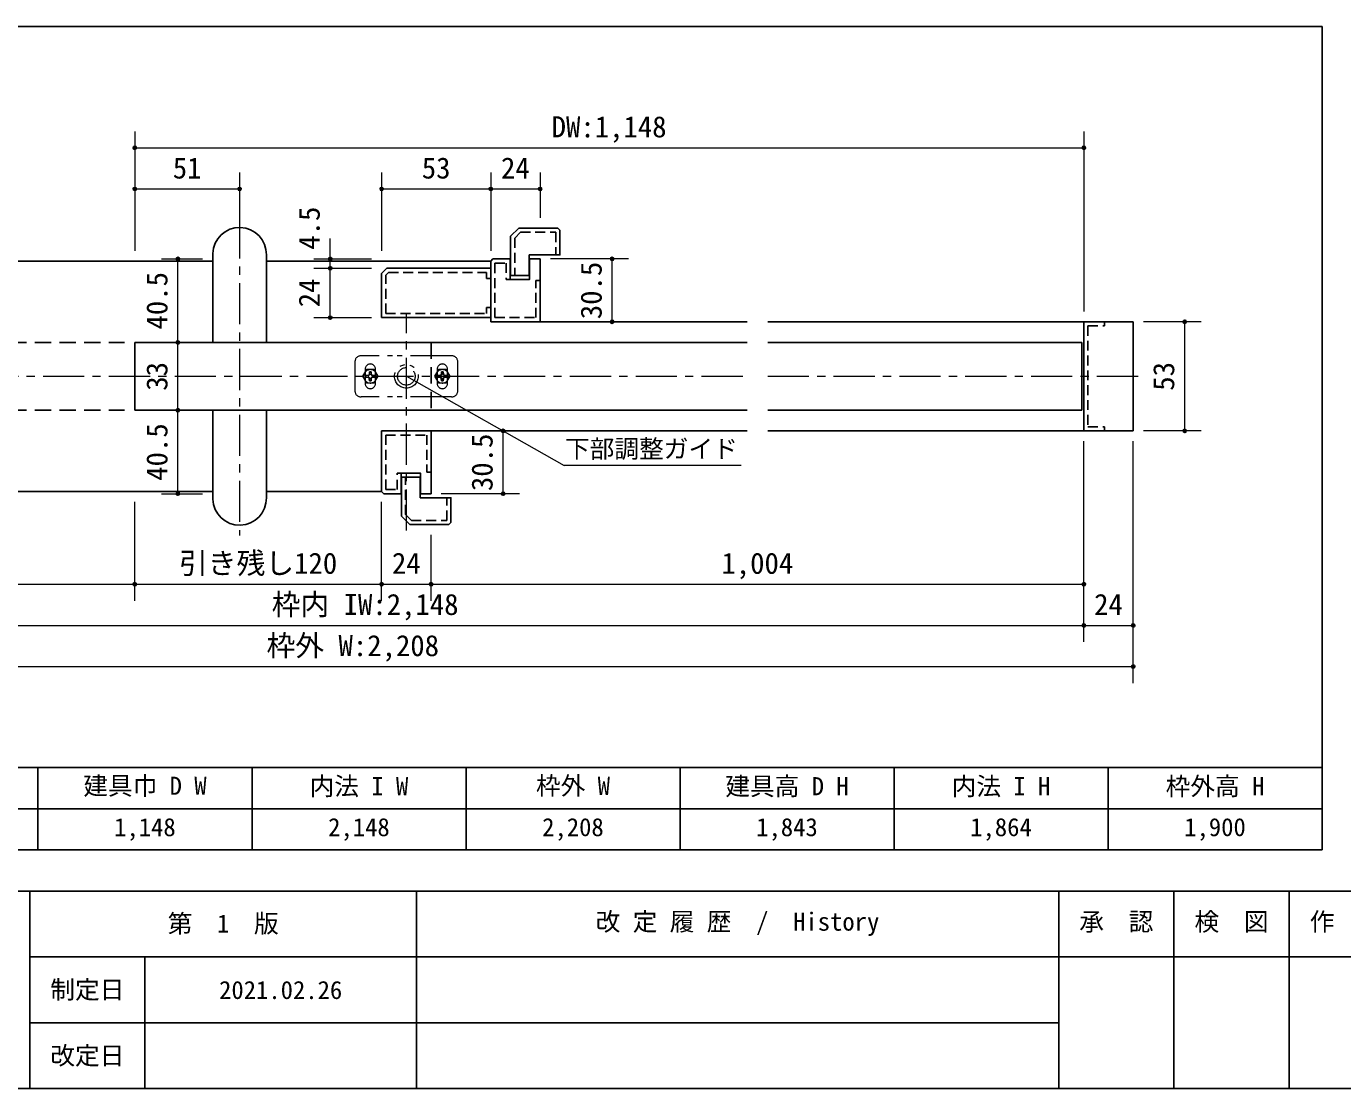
# Model space of a CAD drawing. Units: millimetres at full size. Extents: x -800 to 800, y -560 to 560.
# Drawn here: x -478 to 162, y -560 to -44 of the extents above; entities that cross this region are included whole.
import ezdxf
from ezdxf.enums import TextEntityAlignment as Align

# ---------------------------------------------------------------- set-up
doc = ezdxf.new("R2010")
doc.units = ezdxf.units.MM
doc.header["$LTSCALE"] = 4
doc.header["$PDMODE"] = 32
doc.header["$PDSIZE"] = 1.6
for name, pattern in [('CHAIN1', [8, 5, -1, 1, -1]), ('DASHED1', [1.8, 1.2, -0.6]), ('DOUBLE_CHAIN1', [8.8, 5, -1, 0.6, -0.6, 0.6, -1]), ('USER9', [3, 2, -1])]:
    doc.linetypes.add(name, pattern=pattern)
doc.layers.add('0-0', color=7, linetype='Continuous', lineweight=25)
doc.layers.add('2-0', color=7, linetype='Continuous', lineweight=25)
doc.styles.add('ＭＳ ゴシック', font='')
doc.styles.get('ＭＳ ゴシック').set_extended_font_data('MS Gothic')

msp = doc.modelspace()

# ---------------------------------------------------------------- linework, layer by layer
at = {"layer": '0-0'}
for p, q in [((-780, -44), (152, -44)), ((152, -44), (152, -444)), ((-780, -404), (152, -404)), ((-472, -404), (-472, -444)), ((-368, -404), (-368, -444)), ((-264, -404), (-264, -444)), ((-160, -404), (-160, -444)), ((-56, -404), (-56, -444)), ((48, -404), (48, -444)), ((152, -424), (-780, -424)), ((-800, -464), (800, -464)), ((-476, -464), (-476, -560)), ((-288, -464), (-288, -560)), ((24, -464), (24, -560)), ((80, -464), (80, -560)), ((136, -464), (136, -560)), ((-476, -496), (800, -496)), ((-420, -496), (-420, -560)), ((-476, -528), (24, -528)), ((-800, -560), (800, -560))]:
    msp.add_line(p, q, dxfattribs=at)
msp.add_lwpolyline([(-780, -44), (-780, -444), (152, -444)], dxfattribs=at)
at = {"layer": '2-0', "color": 4, "lineweight": 9}
for p, q in [((-425, -95), (-425, -123)), ((36.227, -95), (36.227, -182.5)), ((-425, -103), (36.227, -103)), ((-425, -115), (-425, -153)), ((-374, -115), (-374, -136.688)), ((-305, -115), (-305, -153)), ((-252, -115), (-252, -137)), ((-252, -115), (-252, -153)), ((-228, -115), (-228, -137)), ((-425, -123), (-374, -123)), ((-305, -123), (-252, -123)), ((-252, -123), (-228, -123)), ((-330, -161.5), (-330, -147)), ((-412, -157), (-392, -157)), ((-404, -197.5), (-404, -157)), ((-338, -157), (-310, -157)), ((-185, -157), (-223, -157)), ((-193, -187.5), (-193, -157)), ((-338, -161.5), (-310, -161.5)), ((-330, -185.5), (-330, -161.5)), ((-338, -185.5), (-310, -185.5)), ((-185, -187.5), (-223, -187.5)), ((93.227, -187.5), (65.227, -187.5)), ((85.227, -240.5), (85.227, -187.5)), ((-412, -197.5), (-392, -197.5)), ((-404, -230.5), (-404, -197.5)), ((-293, -214), (-216.383, -257.318)), ((-412, -230.5), (-392, -230.5)), ((-404, -271), (-404, -230.5)), ((-238, -240.5), (-276, -240.5)), ((-246, -271), (-246, -240.5)), ((93.227, -240.5), (65.227, -240.5)), ((36.227, -315), (36.227, -245.5)), ((60.227, -335), (60.227, -245.5)), ((-130.341, -257.318), (-216.383, -257.318)), ((-425, -323), (-425, -275)), ((-412, -271), (-392, -271)), ((-305, -323), (-305, -275)), ((-238, -271), (-276, -271)), ((-281, -323), (-281, -291)), ((-662.098, -315), (-425, -315)), ((-425, -315), (-305, -315)), ((-305, -315), (-281, -315)), ((-281, -315), (36.227, -315)), ((36.227, -343), (36.227, -315)), ((-662.098, -335), (36.227, -335)), ((36.227, -335), (60.227, -335)), ((60.227, -363), (60.227, -335)), ((-698.098, -355), (60.227, -355))]:
    msp.add_line(p, q, dxfattribs=at)
at = {"layer": '2-0', "color": 4, "linetype": 'CHAIN1', "lineweight": 9}
for p, q in [((-374, -136.688), (-374, -291.312)), ((-293, -288.964), (-293, -184)), ((-533.549, -214), (-127.386, -214)), ((-117.386, -214), (65.227, -214))]:
    msp.add_line(p, q, dxfattribs=at)
at = {"layer": '2-0'}
for p, q in [((-238.35, -142), (-242.35, -146)), ((-242.35, -146), (-242.35, -165)), ((-238.35, -142), (-219.35, -142)), ((-219.35, -142), (-218.35, -143)), ((-533.549, -158), (-387, -158)), ((-420, -158), (-387, -158)), ((-387, -154.385), (-387, -197.5)), ((-361, -197.5), (-361, -155)), ((-361, -158), (-252, -158)), ((-252, -158), (-251, -157)), ((-252, -187.5), (-252, -158)), ((-251, -157), (-242.5, -157)), ((-242.5, -157), (-242.5, -167)), ((-233.35, -155), (-233.35, -165)), ((-233.2, -157), (-228, -157)), ((-233.2, -157), (-228, -157)), ((-233.2, -157), (-228, -157)), ((-228, -187.5), (-228, -157)), ((-305, -164), (-302.5, -161.5)), ((-305, -185.5), (-305, -164)), ((-302.5, -161.5), (-252, -161.5)), ((-252, -185.5), (-252, -161.5)), ((-233.35, -165), (-242.35, -165)), ((-305, -185.5), (-252, -185.5)), ((-252, -187.5), (-228, -187.5)), ((-127.386, -187.5), (-228, -187.5)), ((-224, -187.5), (-185.67, -187.5)), ((36.227, -187.5), (-117.386, -187.5)), ((36.227, -187.5), (60.227, -187.5)), ((36.227, -187.5), (36.227, -240.5)), ((60.227, -187.5), (60.227, -240.5)), ((-425, -197.5), (-425, -230.5)), ((-425, -197.5), (-127.386, -197.5)), ((-389.415, -197.5), (-403.434, -197.5)), ((-396.441, -197.5), (-265.934, -197.5)), ((-361, -197.5), (-387, -197.5)), ((-117.386, -197.5), (35.227, -197.5)), ((35.227, -197.5), (35.227, -230.5)), ((-425, -230.5), (-127.386, -230.5)), ((-389.415, -230.5), (-403.434, -230.5)), ((-387, -273.615), (-387, -230.5)), ((-361, -230.5), (-387, -230.5)), ((-361, -230.5), (-361, -273)), ((-244.415, -230.5), (-268.434, -230.5)), ((-117.386, -230.5), (35.227, -230.5)), ((-305, -240.5), (-305, -270)), ((-305, -240.5), (-281, -240.5)), ((-281, -240.5), (-281, -271)), ((-127.386, -240.5), (-281, -240.5)), ((-277, -240.5), (-237.915, -240.5)), ((36.227, -240.5), (-117.386, -240.5)), ((36.227, -240.5), (60.227, -240.5)), ((-295.5, -271), (-295.5, -261)), ((-286.35, -263), (-295.35, -263)), ((-295.35, -282), (-295.35, -263)), ((-286.35, -273), (-286.35, -263)), ((-387, -270), (-533.549, -270)), ((-387, -270), (-420, -270)), ((-305, -270), (-361, -270)), ((-305, -270), (-304, -271)), ((-304, -271), (-295.5, -271)), ((-286.2, -271), (-281, -271)), ((-286.2, -271), (-281, -271)), ((-286.2, -271), (-281, -271)), ((-291.35, -286), (-295.35, -282)), ((-291.35, -286), (-272.35, -286)), ((-272.35, -286), (-271.35, -285))]:
    msp.add_line(p, q, dxfattribs=at)
at = {"layer": '2-0', "linetype": 'DASHED1'}
for p, q in [((-237.522, -144), (-240.35, -146.828)), ((-240.35, -146.828), (-240.35, -165)), ((-250, -159), (-244.5, -159)), ((-250, -185.5), (-250, -159)), ((-244.5, -159), (-244.5, -167)), ((-303, -164.828), (-301.672, -163.5)), ((-303, -183.5), (-303, -164.828)), ((-301.672, -163.5), (-254, -163.5)), ((-254, -166.5), (-254, -163.5)), ((-254, -166.5), (-252, -166.5)), ((-242.5, -167), (-244.5, -167)), ((-230, -167.5), (-228, -167.5)), ((-230, -185.5), (-230, -167.5)), ((-250, -185.5), (-230, -185.5)), ((38.227, -189.5), (46.227, -189.5)), ((46.227, -187.5), (46.227, -189.5)), ((-303, -242.5), (-283, -242.5)), ((-297.5, -269), (-297.5, -261)), ((-295.5, -261), (-297.5, -261)), ((-293.35, -281.172), (-293.35, -263)), ((-273.35, -284), (-273.35, -273)), ((-290.522, -284), (-293.35, -281.172)), ((-290.522, -284), (-273.35, -284))]:
    msp.add_line(p, q, dxfattribs=at)
at = {"layer": '2-0', "linetype": 'USER9'}
for p, q in [((-533.549, -197.5), (-430, -197.5)), ((-281, -197.5), (-281, -230.5)), ((-533.549, -230.5), (-430, -230.5))]:
    msp.add_line(p, q, dxfattribs=at)
at = {"layer": '2-0', "color": 4, "linetype": 'DOUBLE_CHAIN1', "lineweight": 9}
for p, q in [((-271, -204), (-315, -204)), ((-318, -207), (-318, -221)), ((-313, -210.5), (-313, -217.5)), ((-308, -217.5), (-308, -210.5)), ((-278, -210.5), (-278, -217.5)), ((-273, -217.5), (-273, -210.5)), ((-268, -221), (-268, -207)), ((-311.403, -213.677), (-311.605, -213.475)), ((-311.025, -212.895), (-310.823, -213.097)), ((-310.823, -214.903), (-311.025, -215.105)), ((-310.177, -213.097), (-309.993, -213.493)), ((-309.976, -215.105), (-310.177, -214.903)), ((-309.597, -213.677), (-309.396, -213.475)), ((-309.597, -214.323), (-309.396, -214.525)), ((-276.403, -214.323), (-276.604, -214.525)), ((-276.403, -213.677), (-276.007, -213.493)), ((-275.823, -213.097), (-276.024, -212.895)), ((-276.024, -215.105), (-275.823, -214.903)), ((-274.975, -212.895), (-275.177, -213.097)), ((-274.395, -213.475), (-274.597, -213.677)), ((-274.597, -214.323), (-274.395, -214.525)), ((-271, -224), (-315, -224))]:
    msp.add_line(p, q, dxfattribs=at)
at = {"layer": '2-0', "linetype": 'DASHED1'}
for points in [[(-237.522, -144), (-220.35, -144), (-220.35, -155)], [(-303, -183.5), (-254, -183.5), (-254, -180.5), (-252, -180.5)], [(38.227, -189.5), (38.227, -238.5), (46.227, -238.5), (46.227, -240.5)], [(-303, -242.5), (-303, -269), (-297.5, -269)], [(-283, -242.5), (-283, -260.5), (-281, -260.5)]]:
    msp.add_lwpolyline(points, dxfattribs=at)
at = {"layer": '2-0'}
for points in [[(-218.35, -143), (-218.35, -155), (-233.35, -155)], [(-242.5, -167), (-233.2, -167), (-233.2, -157)], [(-295.5, -261), (-286.2, -261), (-286.2, -271)], [(-271.35, -285), (-271.35, -273), (-286.35, -273)]]:
    msp.add_lwpolyline(points, dxfattribs=at)
at = {"layer": '2-0', "color": 4, "linetype": 'DOUBLE_CHAIN1', "lineweight": 9}
for points in [[(-312.37, -217.239), (-308.63, -217.239), (-306.76, -214), (-308.63, -210.761), (-312.37, -210.761), (-314.24, -214)], [(-271.76, -214), (-273.63, -210.761), (-277.37, -210.761), (-279.24, -214), (-277.37, -217.239), (-273.63, -217.239)], [(-311.008, -213.493), (-310.823, -213.097), (-310.827, -212.931), (-310.965, -211.836), (-311.025, -212.895), (-311.209, -213.291)], [(-310.036, -216.164), (-309.976, -215.105), (-309.791, -214.709), (-309.993, -214.507), (-310.177, -214.903), (-310.173, -215.069)], [(-309.431, -213.673), (-308.334, -213.535), (-309.396, -213.475), (-309.791, -213.291), (-309.993, -213.493), (-309.597, -213.677)], [(-276.007, -214.507), (-276.403, -214.323), (-276.569, -214.327), (-277.666, -214.465), (-276.604, -214.525), (-276.209, -214.709)], [(-275.823, -213.097), (-275.827, -212.931), (-275.964, -211.836), (-276.024, -212.895), (-276.209, -213.291), (-276.007, -213.493)], [(-273.333, -213.535), (-274.395, -213.475), (-274.791, -213.291), (-274.992, -213.493), (-274.597, -213.677), (-274.431, -213.673)]]:
    msp.add_lwpolyline(points, close=True, dxfattribs=at)
for points in [[(-311.008, -213.493), (-311.403, -213.677), (-311.569, -213.673), (-312.667, -213.535), (-311.605, -213.475), (-311.209, -213.291)], [(-310.965, -216.164), (-311.025, -215.105), (-311.209, -214.709), (-311.605, -214.525), (-312.667, -214.465), (-311.569, -214.327), (-311.403, -214.323), (-311.605, -214.525)], [(-311.403, -214.323), (-311.008, -214.507), (-311.209, -214.709)], [(-311.008, -214.507), (-310.823, -214.903), (-310.827, -215.069), (-310.965, -216.164)], [(-309.791, -213.291), (-309.976, -212.895), (-310.036, -211.836), (-310.173, -212.931), (-310.177, -213.097), (-309.976, -212.895)], [(-309.993, -214.507), (-309.597, -214.323), (-309.431, -214.327), (-308.334, -214.465), (-309.396, -214.525), (-309.791, -214.709)], [(-276.209, -213.291), (-276.604, -213.475), (-277.666, -213.535), (-276.569, -213.673), (-276.403, -213.677), (-276.604, -213.475)], [(-276.007, -214.507), (-275.823, -214.903), (-275.827, -215.069), (-275.964, -216.164), (-276.024, -215.105), (-276.209, -214.709)], [(-274.992, -213.493), (-275.177, -213.097), (-275.173, -212.931), (-275.035, -211.836), (-274.975, -212.895), (-274.791, -213.291)], [(-273.333, -214.465), (-274.395, -214.525), (-274.791, -214.709), (-274.975, -215.105), (-275.035, -216.164), (-275.173, -215.069), (-275.177, -214.903), (-274.975, -215.105)], [(-275.177, -214.903), (-274.992, -214.507), (-274.791, -214.709)], [(-274.992, -214.507), (-274.597, -214.323), (-274.431, -214.327), (-273.333, -214.465)]]:
    msp.add_lwpolyline(points, dxfattribs=at)
for radius in [5.75, 4.25]:
    msp.add_circle((-293, -214), radius, dxfattribs=at)
at = {"layer": '2-0'}
for centre, start, end in [((-374, -154.692), 358.64478, 178.64478), ((-374, -273.308), 181.35522, 1.35522)]:
    msp.add_arc(centre, 13.004, start, end, dxfattribs=at)
at = {"layer": '2-0', "color": 4, "linetype": 'DOUBLE_CHAIN1', "lineweight": 9}
for centre, radius, start, end in [((-315, -207), 3, 90, 180), ((-271, -207), 3, 0, 90), ((-310.5, -214), 3.25, 37.66427, 37.44941), ((-310.5, -210.5), 2.5, 90, 180), ((-310.5, -210.5), 2.5, 0, 90), ((-275.5, -214), 3.25, 37.66427, 37.44941), ((-275.5, -210.5), 2.5, 90, 180), ((-275.5, -210.5), 2.5, 0, 90), ((-310.233, -214), 2.478, 169.19486, 190.80514), ((-310.5, -214), 1.118, 162.98773, 197.01227), ((-310.5, -214.27), 2.478, 90, 100.80514), ((-310.5, -213.73), 2.478, 259.19486, 270), ((-310.5, -214), 1.118, 72.98773, 107.01227), ((-310.5, -214), 1.118, 252.98773, 287.01227), ((-310.5, -214.27), 2.478, 79.19486, 90), ((-310.5, -213.73), 2.478, 270, 280.80514), ((-310.5, -214), 1.118, 342.98773, 17.01227), ((-310.768, -214), 2.478, 349.19486, 10.80514), ((-275.232, -214), 2.478, 169.19486, 190.80514), ((-275.5, -214), 1.118, 162.98773, 197.01227), ((-275.5, -214.27), 2.478, 90, 100.80514), ((-275.5, -213.73), 2.478, 259.19486, 270), ((-275.5, -214), 1.118, 72.98773, 107.01227), ((-275.5, -214), 1.118, 252.98773, 287.01227), ((-275.5, -214.27), 2.478, 79.19486, 90), ((-275.5, -213.73), 2.478, 270, 280.80514), ((-275.5, -214), 1.118, 342.98773, 17.01227), ((-275.767, -214), 2.478, 349.19486, 10.80514), ((-315, -221), 3, 180, 270), ((-310.5, -217.5), 2.5, 180, 270), ((-310.5, -217.5), 2.5, 270, 0), ((-275.5, -217.5), 2.5, 180, 270), ((-275.5, -217.5), 2.5, 270, 0), ((-271, -221), 3, 270, 0)]:
    msp.add_arc(centre, radius, start, end, dxfattribs=at)
at = {"layer": '2-0', "color": 4}
for p in [(-425, -103), (36.227, -103), (-425, -123), (-374, -123), (-305, -123), (-252, -123), (-228, -123), (-404, -157), (-330, -157), (-193, -157), (-330, -161.5), (-330, -185.5), (-193, -187.5), (85.227, -187.5), (-404, -197.5), (-404, -230.5), (-246, -240.5), (85.227, -240.5), (-404, -271), (-246, -271), (-425, -315), (-305, -315), (-281, -315), (36.227, -315), (36.227, -335), (60.227, -335), (60.227, -355)]:
    msp.add_point(p, dxfattribs=at)

# ---------------------------------------------------------------- texts
at = {"layer": '0-0', "style": 'ＭＳ ゴシック'}
for s, p in [('建具巾 D W', (-450, -419.918)), ('内法 I W', (-340, -420.108)), ('枠外 W', (-230, -419.92)), ('建具高 D H', (-138, -420.131)), ('内法 I H', (-28, -420.131)), ('枠外高 H', (76, -420.131)), ('1,148', (-435, -440)), ('2,148', (-331, -440)), ('2,208', (-227, -440)), ('1,843', (-123, -440)), ('1,864', (-19, -440)), ('1,900', (85, -440)), ('改 定 履 歴\u3000/\u3000History', (-201, -485.894)), ('検\u3000図', (90, -485.92)), ('作\u3000成', (146, -485.92)), ('第\u30001\u3000版', (-409, -486.85)), ('承\u3000認', (34, -485.92)), ('制定日', (-466, -518.955)), ('2021.02.26', (-384, -519.107)), ('改定日', (-466, -550.955))]:
    msp.add_text(s, height=8.798, dxfattribs=at).set_placement(p, align=Align.BOTTOM_LEFT)
at = {"layer": '2-0', "style": 'ＭＳ ゴシック'}
for s, height, p in [('DW:1,148', 10.26, (-222.386, -101)), ('51', 10.26, (-406.5, -121)), ('53', 10.26, (-285.5, -121)), ('24', 10.26, (-247, -121)), ('下部調整ガイド', 8.798, (-215.924, -256.238)), ('引き残し120', 10.26, (-403.5, -313)), ('24', 10.26, (-300, -313)), ('1,004', 10.26, (-139.886, -313)), ('枠内 IW:2,148', 10.26, (-358.435, -333)), ('24', 10.26, (41.227, -333)), ('枠外 W:2,208', 10.26, (-360.935, -353))]:
    msp.add_text(s, height=height, dxfattribs=at).set_placement(p, align=Align.BOTTOM_LEFT)
for s, p in [('4.5', (-332, -152.518)), ('30.5', (-195, -186.25)), ('40.5', (-406, -191.25)), ('24', (-332, -180.5)), ('33', (-406, -221)), ('53', (83.227, -221)), ('40.5', (-406, -264.75)), ('30.5', (-248, -269.75))]:
    msp.add_text(s, height=10.26, rotation=90, dxfattribs=at).set_placement(p, align=Align.BOTTOM_LEFT)

doc.saveas('drawing.dxf')
